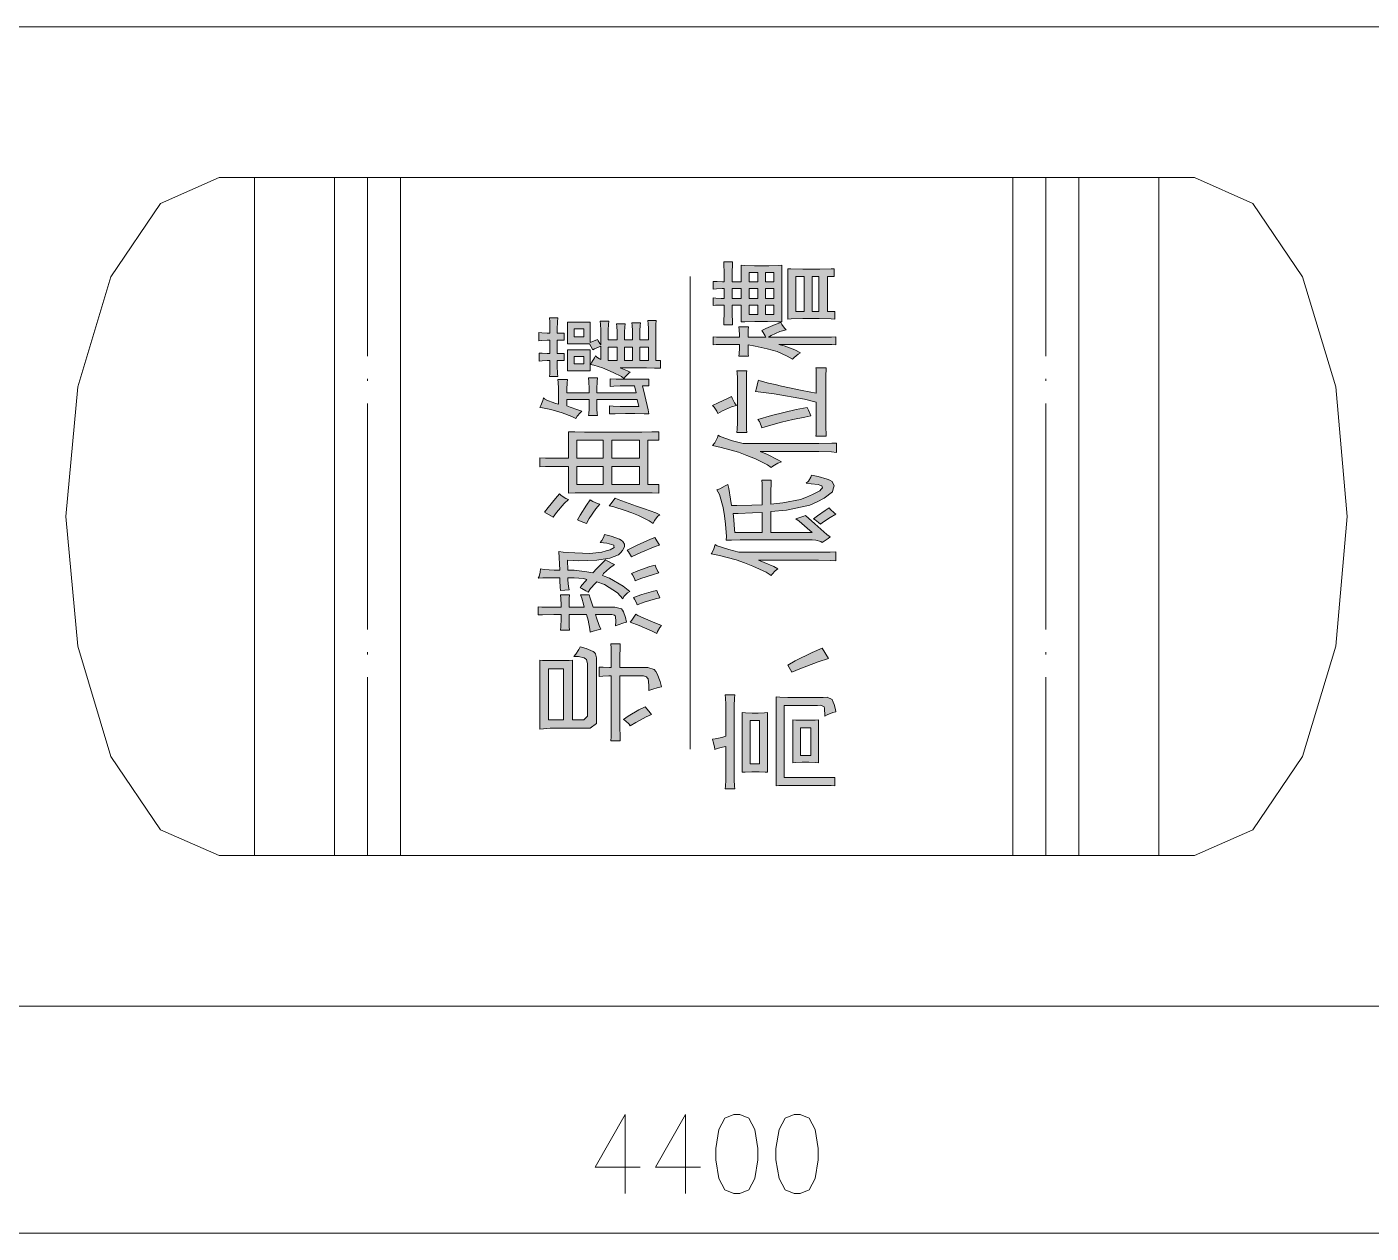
# Model space of a CAD drawing. Header units: millimetres. Extents: x 388 to 64525, y 87 to 607.
# Drawn here: x 64227.34 to 64263.02, y 547.19 to 579.22 of the extents above; entities that cross this region are included whole.
import ezdxf

# ---------------------------------------------------------------- set-up
doc = ezdxf.new("R2010")
doc.units = ezdxf.units.MM

msp = doc.modelspace()

# ---------------------------------------------------------------- hatches: boundary and pattern name
h = msp.add_hatch(color=0)
h.paths.add_polyline_path([(64245.851, 571.835), (64245.765, 571.835), (64245.618, 571.831), (64245.553, 571.824), (64245.553, 572.025), (64245.625, 572.021), (64245.772, 572.014), (64245.851, 572.014), (64245.851, 572.272), (64245.793, 572.272), (64245.646, 572.268), (64245.553, 572.261), (64245.553, 572.465), (64245.661, 572.458), (64245.808, 572.455), (64245.851, 572.455), (64245.851, 572.634), (64245.851, 572.723), (64245.843, 572.895), (64245.836, 572.981), (64246.073, 572.981), (64246.066, 572.895), (64246.058, 572.727), (64246.058, 572.644), (64246.058, 572.455), (64246.299, 572.455), (64246.299, 572.892), (64246.385, 572.884), (64246.657, 572.881), (64246.847, 572.881), (64247.037, 572.881), (64247.302, 572.884), (64247.381, 572.892), (64247.381, 571.387), (64247.273, 571.39), (64247.001, 571.398), (64246.832, 571.398), (64246.664, 571.398), (64246.395, 571.39), (64246.299, 571.387), (64246.299, 571.835), (64246.058, 571.835), (64246.058, 571.713), (64246.058, 571.595), (64246.066, 571.39), (64246.073, 571.308), (64245.836, 571.308), (64245.843, 571.408), (64245.851, 571.609), (64245.851, 571.713)])
h.paths.add_polyline_path([(64246.299, 572.272), (64246.058, 572.272), (64246.058, 572.014), (64246.299, 572.014)])
h.paths.add_polyline_path([(64246.746, 572.272), (64246.51, 572.272), (64246.51, 572.014), (64246.746, 572.014)])
h.paths.add_polyline_path([(64246.746, 571.835), (64246.51, 571.835), (64246.51, 571.587), (64246.746, 571.587)])
h.paths.add_polyline_path([(64246.746, 572.702), (64246.51, 572.702), (64246.51, 572.455), (64246.746, 572.455)])
h.paths.add_polyline_path([(64247.169, 572.272), (64246.943, 572.272), (64246.943, 572.014), (64247.169, 572.014)])
h.paths.add_polyline_path([(64247.169, 572.702), (64246.943, 572.702), (64246.943, 572.455), (64247.169, 572.455)])
h.paths.add_polyline_path([(64247.169, 571.835), (64246.943, 571.835), (64246.943, 571.587), (64247.169, 571.587)])
h = msp.add_hatch(color=0)
h.paths.add_polyline_path([(64247.535, 572.802), (64247.621, 572.795), (64247.936, 572.791), (64248.165, 572.791), (64248.391, 572.791), (64248.692, 572.795), (64248.771, 572.802), (64248.771, 572.598), (64248.588, 572.598), (64248.588, 571.666), (64248.785, 571.666), (64248.785, 571.466), (64248.685, 571.469), (64248.369, 571.476), (64248.151, 571.476), (64247.936, 571.476), (64247.624, 571.469), (64247.535, 571.466)])
h.paths.add_polyline_path([(64247.972, 572.598), (64247.746, 572.598), (64247.746, 571.666), (64247.972, 571.666)])
h.paths.add_polyline_path([(64248.362, 572.598), (64248.18, 572.598), (64248.18, 571.666), (64248.362, 571.666)])
h = msp.add_hatch(color=0)
h.dxf.hatch_style = 2
h.paths.add_polyline_path([(64240.928, 571.104), (64241.007, 571.097), (64241.153, 571.093), (64241.225, 571.093), (64241.225, 571.193), (64241.218, 571.394), (64241.211, 571.498), (64241.433, 571.498), (64241.426, 571.394), (64241.419, 571.193), (64241.419, 571.093), (64241.601, 571.093), (64241.601, 570.9), (64241.419, 570.9), (64241.419, 570.552), (64241.601, 570.552), (64241.601, 570.362), (64241.419, 570.362), (64241.419, 570.222), (64241.426, 570.007), (64241.433, 569.936), (64241.211, 569.936), (64241.218, 570.007), (64241.225, 570.222), (64241.225, 570.362), (64241.153, 570.362), (64241.014, 570.355), (64240.942, 570.351), (64240.942, 570.563), (64241.014, 570.559), (64241.153, 570.552), (64241.225, 570.552), (64241.225, 570.9), (64241.153, 570.9), (64241.007, 570.896), (64240.928, 570.889)])
h = msp.add_hatch(color=0)
h.paths.add_polyline_path([(64243.189, 569.889), (64243.12, 569.939), (64242.905, 570.05), (64242.762, 570.108), (64242.619, 570.169), (64242.39, 570.244), (64242.304, 570.262), (64242.339, 570.323), (64242.404, 570.434), (64242.433, 570.484), (64242.465, 570.452), (64242.536, 570.405), (64242.572, 570.394), (64242.572, 570.745), (64242.515, 570.72), (64242.411, 570.677), (64242.361, 570.652), (64242.278, 570.81), (64241.687, 570.81), (64241.687, 571.383), (64242.289, 571.383), (64242.289, 570.846), (64242.486, 570.925), (64242.501, 570.889), (64242.544, 570.817), (64242.572, 570.778), (64242.572, 571.125), (64242.572, 571.183), (64242.565, 571.322), (64242.558, 571.408), (64242.784, 571.408), (64242.776, 571.322), (64242.769, 571.183), (64242.769, 571.125), (64242.769, 570.914), (64243.006, 570.914), (64243.006, 571.082), (64243.006, 571.136), (64242.999, 571.265), (64242.991, 571.34), (64243.217, 571.34), (64243.21, 571.251), (64243.203, 571.122), (64243.203, 571.082), (64243.203, 570.914), (64243.414, 570.914), (64243.414, 571.104), (64243.414, 571.161), (64243.407, 571.29), (64243.4, 571.362), (64243.626, 571.362), (64243.618, 571.29), (64243.611, 571.161), (64243.611, 571.104), (64243.611, 570.914), (64243.837, 570.914), (64243.837, 571.193), (64243.837, 571.222), (64243.83, 571.34), (64243.823, 571.43), (64244.045, 571.43), (64244.038, 571.322), (64244.034, 571.204), (64244.034, 571.193), (64244.034, 570.362), (64244.16, 570.362), (64244.16, 570.158), (64243.998, 570.165), (64243.787, 570.172), (64243.737, 570.172), (64243.092, 570.172), (64243.149, 570.147), (64243.282, 570.093), (64243.357, 570.058), (64243.318, 570.025), (64243.232, 569.939)])
h.paths.add_polyline_path([(64243.006, 570.72), (64242.769, 570.72), (64242.769, 570.362), (64243.006, 570.362)])
h.paths.add_polyline_path([(64243.837, 570.72), (64243.611, 570.72), (64243.611, 570.362), (64243.837, 570.362)])
h.paths.add_polyline_path([(64243.414, 570.72), (64243.203, 570.72), (64243.203, 570.362), (64243.414, 570.362)])
h.paths.add_polyline_path([(64242.121, 571.204), (64241.87, 571.204), (64241.87, 570.993), (64242.121, 570.993)])
h = msp.add_hatch(color=0)
h.dxf.hatch_style = 2
h.paths.add_polyline_path([(64246.847, 571.161), (64246.951, 571.218), (64247.205, 571.322), (64247.352, 571.376), (64247.381, 571.319), (64247.449, 571.222), (64247.492, 571.183), (64247.323, 571.132), (64247.094, 571.032), (64247.029, 570.982), (64248.237, 570.982), (64248.412, 570.982), (64248.699, 570.986), (64248.814, 570.993), (64248.814, 570.778), (64248.706, 570.785), (64248.42, 570.788), (64248.237, 570.788), (64247.295, 570.788), (64247.438, 570.756), (64247.725, 570.645), (64247.871, 570.566), (64247.814, 570.53), (64247.71, 570.448), (64247.66, 570.398), (64247.52, 570.48), (64247.252, 570.602), (64247.119, 570.638), (64246.99, 570.674), (64246.671, 570.745), (64246.481, 570.778), (64246.481, 570.685), (64246.488, 570.53), (64246.496, 570.477), (64246.241, 570.477), (64246.248, 570.538), (64246.256, 570.695), (64246.256, 570.788), (64245.904, 570.788), (64245.815, 570.788), (64245.639, 570.785), (64245.553, 570.778), (64245.553, 570.993), (64245.646, 570.986), (64245.865, 570.982), (64245.99, 570.982), (64246.256, 570.982), (64246.256, 571.043), (64246.248, 571.183), (64246.241, 571.261), (64246.496, 571.261), (64246.488, 571.183), (64246.481, 571.043), (64246.481, 570.982), (64246.958, 570.982), (64246.936, 571.021), (64246.883, 571.111)])
h = msp.add_hatch(color=0)
h.paths.add_polyline_path([(64242.289, 570.652), (64242.289, 570.093), (64241.687, 570.093), (64241.687, 570.652)])
h.paths.add_polyline_path([(64242.121, 570.473), (64241.87, 570.473), (64241.87, 570.273), (64242.121, 570.273)])
h = msp.add_hatch(color=0)
h.dxf.hatch_style = 2
h.paths.add_polyline_path([(64246.761, 569.846), (64246.804, 569.825), (64247.022, 569.764), (64247.198, 569.724), (64247.373, 569.685), (64247.922, 569.57), (64248.294, 569.499), (64248.294, 569.878), (64248.294, 569.986), (64248.287, 570.133), (64248.28, 570.172), (64248.559, 570.172), (64248.552, 570.122), (64248.545, 569.975), (64248.545, 569.878), (64248.545, 568.735), (64248.545, 568.592), (64248.552, 568.402), (64248.559, 568.352), (64248.28, 568.352), (64248.287, 568.402), (64248.294, 568.581), (64248.294, 568.71), (64248.294, 569.262), (64247.983, 569.334), (64247.176, 569.477), (64246.678, 569.542), (64246.707, 569.631), (64246.746, 569.785)])
h = msp.add_hatch(color=0)
h.dxf.hatch_style = 2
h.paths.add_polyline_path([(64243.851, 569.868), (64243.851, 569.688), (64243.683, 569.688), (64243.744, 569.431), (64243.83, 569.058), (64243.851, 568.947), (64243.722, 568.95), (64243.479, 568.958), (64243.357, 568.958), (64243.232, 568.958), (64242.959, 568.95), (64242.809, 568.947), (64242.809, 569.158), (64242.902, 569.155), (64243.092, 569.147), (64243.189, 569.147), (64243.583, 569.147), (64243.54, 569.327), (64242.472, 569.327), (64242.472, 569.115), (64242.472, 569.069), (64242.479, 568.961), (64242.486, 568.9), (64242.25, 568.9), (64242.257, 568.961), (64242.264, 569.069), (64242.264, 569.115), (64242.264, 569.327), (64241.673, 569.327), (64241.673, 569.158), (64241.763, 569.126), (64241.96, 569.054), (64242.067, 569.015), (64242.024, 568.979), (64241.945, 568.886), (64241.913, 568.821), (64241.806, 568.879), (64241.551, 568.975), (64241.401, 569.018), (64241.247, 569.061), (64241.028, 569.108), (64240.956, 569.115), (64240.985, 569.169), (64241.035, 569.302), (64241.053, 569.373), (64241.082, 569.345), (64241.161, 569.302), (64241.211, 569.284), (64241.257, 569.266), (64241.379, 569.226), (64241.447, 569.205), (64241.447, 569.563), (64241.447, 569.631), (64241.44, 569.778), (64241.433, 569.857), (64241.687, 569.857), (64241.68, 569.771), (64241.673, 569.599), (64241.673, 569.509), (64242.264, 569.509), (64242.264, 569.61), (64242.257, 569.807), (64242.25, 569.9), (64242.486, 569.9), (64242.479, 569.807), (64242.472, 569.61), (64242.472, 569.509), (64243.511, 569.509), (64243.472, 569.688), (64243.174, 569.688), (64243.092, 569.688), (64242.916, 569.681), (64242.823, 569.678), (64242.823, 569.878), (64242.981, 569.868)])
h = msp.add_hatch(color=0)
h.dxf.hatch_style = 2
h.paths.add_polyline_path([(64246.202, 569.789), (64246.202, 569.893), (64246.195, 570.043), (64246.187, 570.093), (64246.453, 570.093), (64246.445, 570.043), (64246.438, 569.886), (64246.438, 569.778), (64246.438, 568.778), (64246.438, 568.7), (64246.445, 568.538), (64246.453, 568.452), (64246.187, 568.452), (64246.195, 568.542), (64246.202, 568.707), (64246.202, 568.778)])
h = msp.add_hatch(color=0)
h.dxf.hatch_style = 2
h.paths.add_polyline_path([(64245.539, 569.173), (64245.689, 569.241), (64245.94, 569.359), (64246.044, 569.409), (64246.058, 569.362), (64246.123, 569.244), (64246.173, 569.173), (64246.044, 569.133), (64245.8, 569.026), (64245.682, 568.958), (64245.654, 569.015), (64245.582, 569.122)])
h = msp.add_hatch(color=0)
h.dxf.hatch_style = 2
h.paths.add_polyline_path([(64246.746, 568.8), (64247.105, 568.904), (64247.76, 569.061), (64248.054, 569.115), (64248.083, 569.047), (64248.133, 568.936), (64248.151, 568.893), (64247.99, 568.864), (64247.674, 568.8), (64247.52, 568.761), (64247.366, 568.725), (64247.029, 568.632), (64246.847, 568.578), (64246.832, 568.632), (64246.782, 568.746)])
h = msp.add_hatch(color=0)
h.paths.add_polyline_path([(64241.433, 567.553), (64241.343, 567.553), (64241.103, 567.546), (64240.956, 567.542), (64240.956, 567.779), (64241.103, 567.772), (64241.343, 567.768), (64241.433, 567.768), (64241.716, 567.768), (64241.716, 568.474), (64241.884, 568.47), (64242.142, 568.463), (64242.235, 568.463), (64243.583, 568.463), (64243.661, 568.463), (64243.927, 568.47), (64244.117, 568.474), (64244.117, 568.248), (64243.823, 568.248), (64243.823, 567.069), (64244.117, 567.069), (64244.117, 566.844), (64243.934, 566.851), (64243.661, 566.854), (64243.568, 566.854), (64242.25, 566.854), (64242.157, 566.854), (64241.891, 566.851), (64241.716, 566.844), (64241.716, 567.553)])
h.paths.add_polyline_path([(64243.597, 567.553), (64242.866, 567.553), (64242.866, 567.069), (64243.597, 567.069)])
h.paths.add_polyline_path([(64243.597, 568.248), (64242.866, 568.248), (64242.866, 567.768), (64243.597, 567.768)])
h.paths.add_polyline_path([(64242.64, 568.248), (64241.938, 568.248), (64241.938, 567.768), (64242.64, 567.768)])
h.paths.add_polyline_path([(64242.64, 567.553), (64241.938, 567.553), (64241.938, 567.069), (64242.64, 567.069)])
h = msp.add_hatch(color=0)
h.dxf.hatch_style = 2
h.paths.add_polyline_path([(64245.693, 568.384), (64245.743, 568.345), (64246.073, 568.234), (64246.356, 568.162), (64248.14, 568.162), (64248.362, 568.162), (64248.706, 568.166), (64248.828, 568.173), (64248.828, 567.926), (64248.699, 567.936), (64248.362, 567.947), (64248.151, 567.947), (64246.804, 567.947), (64246.994, 567.865), (64247.273, 567.729), (64247.366, 567.678), (64247.273, 567.639), (64247.141, 567.56), (64247.098, 567.521), (64247.001, 567.592), (64246.678, 567.754), (64246.453, 567.84), (64246.227, 567.929), (64245.772, 568.058), (64245.539, 568.105), (64245.596, 568.176), (64245.675, 568.32)])
h = msp.add_hatch(color=0)
h.paths.add_polyline_path([(64245.904, 565.59), (64245.912, 565.69), (64245.886, 566.016), (64245.858, 566.238), (64245.826, 566.464), (64245.722, 566.808), (64245.654, 566.926), (64245.729, 566.958), (64245.876, 567.034), (64245.947, 567.069), (64245.969, 566.965), (64246.019, 566.682), (64246.044, 566.51), (64246.18, 566.51), (64246.585, 566.521), (64246.861, 566.532), (64246.861, 566.801), (64246.861, 566.897), (64246.854, 567.087), (64246.847, 567.184), (64247.098, 567.184), (64247.094, 567.087), (64247.087, 566.901), (64247.087, 566.811), (64247.087, 566.553), (64247.402, 566.582), (64247.875, 566.675), (64248.033, 566.74), (64248.19, 566.804), (64248.384, 566.908), (64248.42, 566.948), (64248.455, 566.987), (64248.441, 567.041), (64248.391, 567.055), (64248.341, 567.069), (64248.158, 567.094), (64248.026, 567.105), (64248.083, 567.163), (64248.151, 567.266), (64248.165, 567.317), (64248.341, 567.284), (64248.584, 567.216), (64248.653, 567.184), (64248.717, 567.148), (64248.764, 567.037), (64248.742, 566.958), (64248.721, 566.879), (64248.506, 566.707), (64248.316, 566.614), (64248.122, 566.525), (64247.506, 566.392), (64247.087, 566.353), (64247.087, 565.801), (64248.18, 565.801), (64248.054, 565.912), (64247.836, 566.095), (64247.746, 566.159), (64247.828, 566.184), (64247.965, 566.227), (64248.011, 566.252), (64248.251, 566.027), (64248.574, 565.74), (64248.66, 565.679), (64248.61, 565.64), (64248.502, 565.565), (64248.448, 565.532), (64248.412, 565.561), (64248.28, 565.593), (64248.18, 565.6), (64246.37, 565.6), (64246.27, 565.6), (64246.041, 565.593)])
h.paths.add_polyline_path([(64246.861, 566.331), (64246.599, 566.317), (64246.216, 566.306), (64246.087, 566.306), (64246.101, 566.134), (64246.123, 565.88), (64246.13, 565.801), (64246.861, 565.801)])
h = msp.add_hatch(color=0)
h.dxf.hatch_style = 2
h.paths.add_polyline_path([(64241.082, 566.338), (64241.175, 566.457), (64241.372, 566.7), (64241.476, 566.822), (64241.526, 566.779), (64241.644, 566.704), (64241.716, 566.675), (64241.601, 566.564), (64241.401, 566.328), (64241.307, 566.206)])
h = msp.add_hatch(color=0)
h.dxf.hatch_style = 2
h.paths.add_polyline_path([(64241.952, 566.138), (64242.024, 566.26), (64242.192, 566.525), (64242.289, 566.664), (64242.361, 566.621), (64242.486, 566.564), (64242.544, 566.553), (64242.44, 566.424), (64242.264, 566.166), (64242.192, 566.037), (64242.128, 566.059), (64242.01, 566.109)])
h = msp.add_hatch(color=0)
h.dxf.hatch_style = 2
h.paths.add_polyline_path([(64242.952, 566.711), (64243.034, 566.672), (64243.325, 566.564), (64243.525, 566.496), (64243.73, 566.428), (64244.038, 566.317), (64244.145, 566.27), (64244.088, 566.231), (64243.998, 566.116), (64243.962, 566.037), (64243.859, 566.109), (64243.575, 566.249), (64243.4, 566.317), (64243.224, 566.385), (64242.923, 566.478), (64242.798, 566.507), (64242.845, 566.564), (64242.923, 566.664)])
h = msp.add_hatch(color=0)
h.dxf.hatch_style = 2
h.paths.add_polyline_path([(64248.814, 566.285), (64248.66, 566.195), (64248.455, 566.059), (64248.405, 566.016), (64248.355, 566.059), (64248.266, 566.134), (64248.223, 566.159), (64248.326, 566.238), (64248.531, 566.385), (64248.631, 566.453), (64248.674, 566.407), (64248.764, 566.324)])
h = msp.add_hatch(color=0)
h.dxf.hatch_style = 2
h.paths.add_polyline_path([(64243.16, 564.035), (64243.013, 564.192), (64242.669, 564.418), (64242.472, 564.486), (64242.425, 564.447), (64242.304, 564.31), (64242.235, 564.217), (64242.178, 564.25), (64242.074, 564.307), (64242.024, 564.328), (64242.074, 564.396), (64242.164, 564.508), (64242.207, 564.554), (64242.114, 564.576), (64241.863, 564.597), (64241.702, 564.597), (64241.702, 564.529), (64241.716, 564.368), (64241.73, 564.271), (64241.505, 564.26), (64241.497, 564.35), (64241.49, 564.518), (64241.49, 564.597), (64241.322, 564.597), (64241.035, 564.594), (64240.913, 564.586), (64240.935, 564.626), (64240.964, 564.748), (64240.971, 564.834), (64241.075, 564.816), (64241.336, 564.801), (64241.49, 564.801), (64241.462, 565.296), (64241.576, 565.278), (64241.888, 565.256), (64242.089, 565.249), (64242.286, 565.242), (64242.601, 565.271), (64242.712, 565.307), (64242.823, 565.339), (64242.931, 565.403), (64242.923, 565.436), (64242.916, 565.464), (64242.733, 565.514), (64242.558, 565.529), (64242.601, 565.582), (64242.655, 565.686), (64242.669, 565.744), (64242.845, 565.697), (64243.067, 565.622), (64243.113, 565.593), (64243.16, 565.561), (64243.203, 565.489), (64243.203, 565.45), (64243.203, 565.414), (64243.153, 565.317), (64243.099, 565.26), (64243.045, 565.206), (64242.816, 565.12), (64242.64, 565.092), (64242.465, 565.063), (64241.988, 565.049), (64241.687, 565.059), (64241.702, 564.801), (64241.87, 564.794), (64242.2, 564.755), (64242.361, 564.723), (64242.472, 564.841), (64242.64, 565.013), (64242.698, 565.07), (64242.762, 565.034), (64242.88, 564.973), (64242.938, 564.945), (64242.809, 564.852), (64242.647, 564.705), (64242.615, 564.654), (64242.805, 564.586), (64243.167, 564.371), (64243.343, 564.228), (64243.282, 564.192), (64243.189, 564.099)])
h = msp.add_hatch(color=0)
h.dxf.hatch_style = 2
h.paths.add_polyline_path([(64244.131, 565.464), (64244.013, 565.425), (64243.64, 565.267), (64243.386, 565.149), (64243.364, 565.192), (64243.31, 565.281), (64243.275, 565.328), (64243.525, 565.45), (64243.891, 565.622), (64244.005, 565.665)])
h = msp.add_hatch(color=0)
h.dxf.hatch_style = 2
h.paths.add_polyline_path([(64245.611, 565.475), (64245.661, 565.443), (64245.976, 565.342), (64246.241, 565.274), (64248.223, 565.274), (64248.362, 565.274), (64248.66, 565.278), (64248.814, 565.285), (64248.814, 565.049), (64248.66, 565.056), (64248.355, 565.059), (64248.208, 565.059), (64246.761, 565.059), (64246.911, 565.002), (64247.162, 564.891), (64247.27, 564.834), (64247.205, 564.783), (64247.119, 564.694), (64247.098, 564.654), (64246.965, 564.74), (64246.61, 564.905), (64246.392, 564.988), (64246.17, 565.07), (64245.722, 565.188), (64245.5, 565.228), (64245.517, 565.246), (64245.575, 565.367)])
h = msp.add_hatch(color=0)
h.dxf.hatch_style = 2
h.paths.add_polyline_path([(64244.117, 564.723), (64243.948, 564.676), (64243.633, 564.576), (64243.486, 564.518), (64243.464, 564.576), (64243.414, 564.672), (64243.386, 564.712), (64243.561, 564.776), (64243.876, 564.891), (64244.02, 564.934), (64244.038, 564.873), (64244.088, 564.766)])
h = msp.add_hatch(color=0)
h.dxf.hatch_style = 2
h.paths.add_polyline_path([(64242.966, 563.318), (64242.974, 563.436), (64242.966, 563.569), (64242.952, 563.587), (64242.938, 563.605), (64242.866, 563.619), (64242.809, 563.619), (64242.433, 563.619), (64242.458, 563.529), (64242.529, 563.332), (64242.572, 563.228), (64242.508, 563.214), (64242.368, 563.175), (64242.289, 563.15), (64242.282, 563.232), (64242.235, 563.468), (64242.192, 563.619), (64241.73, 563.619), (64241.73, 563.508), (64241.737, 563.3), (64241.745, 563.203), (64241.505, 563.203), (64241.512, 563.293), (64241.519, 563.501), (64241.519, 563.619), (64241.329, 563.619), (64241.028, 563.615), (64240.913, 563.608), (64240.913, 563.823), (64241.007, 563.816), (64241.307, 563.812), (64241.519, 563.812), (64241.519, 563.877), (64241.512, 564.042), (64241.505, 564.139), (64241.745, 564.139), (64241.737, 564.042), (64241.73, 563.877), (64241.73, 563.812), (64242.135, 563.812), (64242.114, 563.891), (64242.067, 564.053), (64242.038, 564.139), (64242.264, 564.139), (64242.289, 564.053), (64242.347, 563.891), (64242.375, 563.812), (64242.798, 563.812), (64242.945, 563.812), (64243.12, 563.773), (64243.149, 563.734), (64243.174, 563.694), (64243.232, 563.537), (64243.26, 563.418), (64243.181, 563.4), (64243.034, 563.35)])
h = msp.add_hatch(color=0)
h.dxf.hatch_style = 2
h.paths.add_polyline_path([(64244.145, 564.06), (64244.027, 564.035), (64243.722, 563.945), (64243.54, 563.877), (64243.518, 563.931), (64243.472, 564.024), (64243.443, 564.07), (64243.661, 564.149), (64243.97, 564.242), (64244.059, 564.26), (64244.081, 564.203), (64244.124, 564.103)])
h = msp.add_hatch(color=0)
h.dxf.hatch_style = 2
h.paths.add_polyline_path([(64243.5, 563.63), (64243.561, 563.59), (64243.905, 563.44), (64244.188, 563.329), (64244.145, 563.279), (64244.081, 563.171), (64244.059, 563.114), (64243.941, 563.182), (64243.59, 563.332), (64243.357, 563.418), (64243.4, 563.468), (64243.472, 563.576)])
h = msp.add_hatch(color=0)
h.paths.add_polyline_path([(64240.956, 562.408), (64241.028, 562.401), (64241.236, 562.397), (64241.379, 562.397), (64241.512, 562.397), (64241.737, 562.401), (64241.827, 562.408), (64241.827, 560.821), (64242.024, 560.821), (64242.121, 560.821), (64242.221, 560.925), (64242.221, 561.025), (64242.221, 562.225), (64242.221, 562.311), (64242.192, 562.422), (64242.164, 562.447), (64242.135, 562.472), (64241.981, 562.501), (64241.856, 562.508), (64241.913, 562.566), (64241.995, 562.695), (64242.024, 562.766), (64242.185, 562.716), (64242.375, 562.637), (64242.404, 562.609), (64242.433, 562.58), (64242.458, 562.469), (64242.458, 562.383), (64242.458, 560.857), (64242.458, 560.728), (64242.289, 560.599), (64242.121, 560.599), (64241.322, 560.599), (64241.229, 560.599), (64241.049, 560.588), (64240.956, 560.573)])
h.paths.add_polyline_path([(64241.587, 562.182), (64241.182, 562.182), (64241.182, 560.821), (64241.587, 560.821)])
h = msp.add_hatch(color=0)
h.dxf.hatch_style = 2
h.paths.add_polyline_path([(64242.852, 561.992), (64242.791, 561.992), (64242.63, 561.985), (64242.529, 561.978), (64242.529, 562.225), (64242.64, 562.222), (64242.805, 562.214), (64242.852, 562.214), (64242.852, 562.44), (64242.852, 562.526), (64242.845, 562.727), (64242.837, 562.845), (64243.092, 562.845), (64243.085, 562.727), (64243.077, 562.526), (64243.077, 562.44), (64243.077, 562.214), (64243.694, 562.214), (64243.823, 562.214), (64243.991, 562.161), (64244.034, 562.103), (64244.074, 562.046), (64244.152, 561.845), (64244.188, 561.699), (64244.095, 561.681), (64243.927, 561.63), (64243.851, 561.598), (64243.851, 561.745), (64243.83, 561.913), (64243.808, 561.942), (64243.787, 561.967), (64243.708, 561.992), (64243.654, 561.992), (64243.077, 561.992), (64243.077, 560.745), (64243.077, 560.627), (64243.085, 560.384), (64243.092, 560.262), (64242.837, 560.262), (64242.845, 560.373), (64242.852, 560.609), (64242.852, 560.731)])
h = msp.add_hatch(color=0)
h.dxf.hatch_style = 2
h.paths.add_polyline_path([(64248.617, 562.455), (64248.341, 562.365), (64247.857, 562.182), (64247.646, 562.093), (64247.535, 562.272), (64247.732, 562.386), (64248.187, 562.612), (64248.448, 562.723)])
h = msp.add_hatch(color=0)
h.dxf.hatch_style = 2
h.paths.add_polyline_path([(64245.876, 558.993), (64245.883, 559.065), (64245.89, 559.223), (64245.89, 559.309), (64245.89, 560.115), (64245.808, 560.101), (64245.661, 560.061), (64245.596, 560.036), (64245.589, 560.104), (64245.56, 560.24), (64245.539, 560.308), (64245.611, 560.319), (64245.786, 560.358), (64245.89, 560.387), (64245.89, 561.161), (64245.89, 561.24), (64245.883, 561.401), (64245.876, 561.487), (64246.13, 561.487), (64246.123, 561.401), (64246.116, 561.193), (64246.116, 561.071), (64246.116, 559.319), (64246.116, 559.23), (64246.123, 559.065), (64246.13, 558.993)])
h = msp.add_hatch(color=0)
h.dxf.hatch_style = 2
h.paths.add_polyline_path([(64248.477, 561.419), (64248.581, 561.426), (64248.713, 561.362), (64248.742, 561.297), (64248.771, 561.229), (64248.807, 561.1), (64248.814, 561.036), (64248.728, 561.014), (64248.581, 560.96), (64248.516, 560.925), (64248.516, 560.982), (64248.513, 561.082), (64248.509, 561.129), (64248.506, 561.172), (64248.412, 561.211), (64248.323, 561.208), (64247.438, 561.208), (64247.438, 559.294), (64248.785, 559.294), (64248.785, 559.072), (64248.685, 559.076), (64248.287, 559.083), (64247.983, 559.083), (64247.674, 559.083), (64247.295, 559.076), (64247.227, 559.072), (64247.227, 561.43), (64247.323, 561.426), (64247.542, 561.419), (64247.66, 561.419)])
h = msp.add_hatch(color=0)
h.dxf.hatch_style = 2
h.paths.add_polyline_path([(64243.174, 560.835), (64243.296, 560.917), (64243.583, 561.086), (64243.751, 561.172), (64243.801, 561.107), (64243.884, 561.007), (64243.919, 560.968), (64243.78, 560.907), (64243.5, 560.756), (64243.357, 560.667), (64243.325, 560.71), (64243.232, 560.796)])
h = msp.add_hatch(color=0)
h.paths.add_polyline_path([(64246.327, 561.014), (64246.417, 561.011), (64246.592, 561.003), (64246.678, 561.003), (64246.754, 561.003), (64246.918, 561.011), (64247.001, 561.014), (64247.001, 559.43), (64246.936, 559.438), (64246.775, 559.441), (64246.678, 559.441), (64246.578, 559.441), (64246.402, 559.438), (64246.327, 559.43)])
h.paths.add_polyline_path([(64246.789, 560.803), (64246.539, 560.803), (64246.539, 559.656), (64246.789, 559.656)])
h = msp.add_hatch(color=0)
h.paths.add_polyline_path([(64247.674, 560.824), (64247.753, 560.817), (64247.922, 560.814), (64248.011, 560.814), (64248.097, 560.814), (64248.266, 560.817), (64248.348, 560.824), (64248.348, 559.678), (64248.266, 559.688), (64248.097, 559.699), (64248.011, 559.699), (64247.922, 559.699), (64247.753, 559.688), (64247.674, 559.678)])
h.paths.add_polyline_path([(64248.151, 560.609), (64247.871, 560.609), (64247.871, 559.878), (64248.151, 559.878)])

# ---------------------------------------------------------------- linework, layer by layer
at = {"color": 0, "lineweight": 0}
for points in [[(64267.388, 579.223), (64223.382, 579.223), (64223.382, 553.218), (64267.388, 553.218)], [(64245.851, 571.835), (64245.765, 571.835), (64245.618, 571.831), (64245.553, 571.824), (64245.553, 572.025), (64245.625, 572.021), (64245.772, 572.014), (64245.851, 572.014), (64245.851, 572.272), (64245.793, 572.272), (64245.646, 572.268), (64245.553, 572.261), (64245.553, 572.465), (64245.661, 572.458), (64245.808, 572.455), (64245.851, 572.455), (64245.851, 572.634), (64245.851, 572.723), (64245.843, 572.895), (64245.836, 572.981), (64246.073, 572.981), (64246.066, 572.895), (64246.058, 572.727), (64246.058, 572.644), (64246.058, 572.455), (64246.299, 572.455), (64246.299, 572.892), (64246.385, 572.884), (64246.657, 572.881), (64246.847, 572.881), (64247.037, 572.881), (64247.302, 572.884), (64247.381, 572.892), (64247.381, 571.387), (64247.273, 571.39), (64247.001, 571.398), (64246.832, 571.398), (64246.664, 571.398), (64246.395, 571.39), (64246.299, 571.387), (64246.299, 571.835), (64246.058, 571.835), (64246.058, 571.713), (64246.058, 571.595), (64246.066, 571.39), (64246.073, 571.308), (64245.836, 571.308), (64245.843, 571.408), (64245.851, 571.609), (64245.851, 571.713)], [(64246.746, 572.702), (64246.51, 572.702), (64246.51, 572.455), (64246.746, 572.455)], [(64247.169, 572.702), (64246.943, 572.702), (64246.943, 572.455), (64247.169, 572.455)], [(64247.535, 572.802), (64247.621, 572.795), (64247.936, 572.791), (64248.165, 572.791), (64248.391, 572.791), (64248.692, 572.795), (64248.771, 572.802), (64248.771, 572.598), (64248.588, 572.598), (64248.588, 571.666), (64248.785, 571.666), (64248.785, 571.466), (64248.685, 571.469), (64248.369, 571.476), (64248.151, 571.476), (64247.936, 571.476), (64247.624, 571.469), (64247.535, 571.466)], [(64246.299, 572.272), (64246.058, 572.272), (64246.058, 572.014), (64246.299, 572.014)], [(64246.746, 572.272), (64246.51, 572.272), (64246.51, 572.014), (64246.746, 572.014)], [(64247.169, 572.272), (64246.943, 572.272), (64246.943, 572.014), (64247.169, 572.014)], [(64247.972, 572.598), (64247.746, 572.598), (64247.746, 571.666), (64247.972, 571.666)], [(64248.362, 572.598), (64248.18, 572.598), (64248.18, 571.666), (64248.362, 571.666)], [(64246.746, 571.835), (64246.51, 571.835), (64246.51, 571.587), (64246.746, 571.587)], [(64247.169, 571.835), (64246.943, 571.835), (64246.943, 571.587), (64247.169, 571.587)], [(64240.928, 571.104), (64241.007, 571.097), (64241.153, 571.093), (64241.225, 571.093), (64241.225, 571.193), (64241.218, 571.394), (64241.211, 571.498), (64241.433, 571.498), (64241.426, 571.394), (64241.419, 571.193), (64241.419, 571.093), (64241.601, 571.093), (64241.601, 570.9), (64241.419, 570.9), (64241.419, 570.552), (64241.601, 570.552), (64241.601, 570.362), (64241.419, 570.362), (64241.419, 570.222), (64241.426, 570.007), (64241.433, 569.936), (64241.211, 569.936), (64241.218, 570.007), (64241.225, 570.222), (64241.225, 570.362), (64241.153, 570.362), (64241.014, 570.355), (64240.942, 570.351), (64240.942, 570.563), (64241.014, 570.559), (64241.153, 570.552), (64241.225, 570.552), (64241.225, 570.9), (64241.153, 570.9), (64241.007, 570.896), (64240.928, 570.889)], [(64243.189, 569.889), (64243.12, 569.939), (64242.905, 570.05), (64242.762, 570.108), (64242.619, 570.169), (64242.39, 570.244), (64242.304, 570.262), (64242.339, 570.323), (64242.404, 570.434), (64242.433, 570.484), (64242.465, 570.452), (64242.536, 570.405), (64242.572, 570.394), (64242.572, 570.745), (64242.515, 570.72), (64242.411, 570.677), (64242.361, 570.652), (64242.278, 570.81), (64241.687, 570.81), (64241.687, 571.383), (64242.289, 571.383), (64242.289, 570.846), (64242.486, 570.925), (64242.501, 570.889), (64242.544, 570.817), (64242.572, 570.778), (64242.572, 571.125), (64242.572, 571.183), (64242.565, 571.322), (64242.558, 571.408), (64242.784, 571.408), (64242.776, 571.322), (64242.769, 571.183), (64242.769, 571.125), (64242.769, 570.914), (64243.006, 570.914), (64243.006, 571.082), (64243.006, 571.136), (64242.999, 571.265), (64242.991, 571.34), (64243.217, 571.34), (64243.21, 571.251), (64243.203, 571.122), (64243.203, 571.082), (64243.203, 570.914), (64243.414, 570.914), (64243.414, 571.104), (64243.414, 571.161), (64243.407, 571.29), (64243.4, 571.362), (64243.626, 571.362), (64243.618, 571.29), (64243.611, 571.161), (64243.611, 571.104), (64243.611, 570.914), (64243.837, 570.914), (64243.837, 571.193), (64243.837, 571.222), (64243.83, 571.34), (64243.823, 571.43), (64244.045, 571.43), (64244.038, 571.322), (64244.034, 571.204), (64244.034, 571.193), (64244.034, 570.362), (64244.16, 570.362), (64244.16, 570.158), (64243.998, 570.165), (64243.787, 570.172), (64243.737, 570.172), (64243.092, 570.172), (64243.149, 570.147), (64243.282, 570.093), (64243.357, 570.058), (64243.318, 570.025), (64243.232, 569.939)], [(64242.121, 571.204), (64241.87, 571.204), (64241.87, 570.993), (64242.121, 570.993)], [(64246.847, 571.161), (64246.951, 571.218), (64247.205, 571.322), (64247.352, 571.376), (64247.381, 571.319), (64247.449, 571.222), (64247.492, 571.183), (64247.323, 571.132), (64247.094, 571.032), (64247.029, 570.982), (64248.237, 570.982), (64248.412, 570.982), (64248.699, 570.986), (64248.814, 570.993), (64248.814, 570.778), (64248.706, 570.785), (64248.42, 570.788), (64248.237, 570.788), (64247.295, 570.788), (64247.438, 570.756), (64247.725, 570.645), (64247.871, 570.566), (64247.814, 570.53), (64247.71, 570.448), (64247.66, 570.398), (64247.52, 570.48), (64247.252, 570.602), (64247.119, 570.638), (64246.99, 570.674), (64246.671, 570.745), (64246.481, 570.778), (64246.481, 570.685), (64246.488, 570.53), (64246.496, 570.477), (64246.241, 570.477), (64246.248, 570.538), (64246.256, 570.695), (64246.256, 570.788), (64245.904, 570.788), (64245.815, 570.788), (64245.639, 570.785), (64245.553, 570.778), (64245.553, 570.993), (64245.646, 570.986), (64245.865, 570.982), (64245.99, 570.982), (64246.256, 570.982), (64246.256, 571.043), (64246.248, 571.183), (64246.241, 571.261), (64246.496, 571.261), (64246.488, 571.183), (64246.481, 571.043), (64246.481, 570.982), (64246.958, 570.982), (64246.936, 571.021), (64246.883, 571.111)], [(64242.289, 570.652), (64242.289, 570.093), (64241.687, 570.093), (64241.687, 570.652)], [(64242.121, 570.473), (64241.87, 570.473), (64241.87, 570.273), (64242.121, 570.273)], [(64243.006, 570.72), (64242.769, 570.72), (64242.769, 570.362), (64243.006, 570.362)], [(64243.414, 570.72), (64243.203, 570.72), (64243.203, 570.362), (64243.414, 570.362)], [(64243.837, 570.72), (64243.611, 570.72), (64243.611, 570.362), (64243.837, 570.362)], [(64246.761, 569.846), (64246.804, 569.825), (64247.022, 569.764), (64247.198, 569.724), (64247.373, 569.685), (64247.922, 569.57), (64248.294, 569.499), (64248.294, 569.878), (64248.294, 569.986), (64248.287, 570.133), (64248.28, 570.172), (64248.559, 570.172), (64248.552, 570.122), (64248.545, 569.975), (64248.545, 569.878), (64248.545, 568.735), (64248.545, 568.592), (64248.552, 568.402), (64248.559, 568.352), (64248.28, 568.352), (64248.287, 568.402), (64248.294, 568.581), (64248.294, 568.71), (64248.294, 569.262), (64247.983, 569.334), (64247.176, 569.477), (64246.678, 569.542), (64246.707, 569.631), (64246.746, 569.785)], [(64243.851, 569.868), (64243.851, 569.688), (64243.683, 569.688), (64243.744, 569.431), (64243.83, 569.058), (64243.851, 568.947), (64243.722, 568.95), (64243.479, 568.958), (64243.357, 568.958), (64243.232, 568.958), (64242.959, 568.95), (64242.809, 568.947), (64242.809, 569.158), (64242.902, 569.155), (64243.092, 569.147), (64243.189, 569.147), (64243.583, 569.147), (64243.54, 569.327), (64242.472, 569.327), (64242.472, 569.115), (64242.472, 569.069), (64242.479, 568.961), (64242.486, 568.9), (64242.25, 568.9), (64242.257, 568.961), (64242.264, 569.069), (64242.264, 569.115), (64242.264, 569.327), (64241.673, 569.327), (64241.673, 569.158), (64241.763, 569.126), (64241.96, 569.054), (64242.067, 569.015), (64242.024, 568.979), (64241.945, 568.886), (64241.913, 568.821), (64241.806, 568.879), (64241.551, 568.975), (64241.401, 569.018), (64241.247, 569.061), (64241.028, 569.108), (64240.956, 569.115), (64240.985, 569.169), (64241.035, 569.302), (64241.053, 569.373), (64241.082, 569.345), (64241.161, 569.302), (64241.211, 569.284), (64241.257, 569.266), (64241.379, 569.226), (64241.447, 569.205), (64241.447, 569.563), (64241.447, 569.631), (64241.44, 569.778), (64241.433, 569.857), (64241.687, 569.857), (64241.68, 569.771), (64241.673, 569.599), (64241.673, 569.509), (64242.264, 569.509), (64242.264, 569.61), (64242.257, 569.807), (64242.25, 569.9), (64242.486, 569.9), (64242.479, 569.807), (64242.472, 569.61), (64242.472, 569.509), (64243.511, 569.509), (64243.472, 569.688), (64243.174, 569.688), (64243.092, 569.688), (64242.916, 569.681), (64242.823, 569.678), (64242.823, 569.878), (64242.981, 569.868)], [(64246.202, 569.789), (64246.202, 569.893), (64246.195, 570.043), (64246.187, 570.093), (64246.453, 570.093), (64246.445, 570.043), (64246.438, 569.886), (64246.438, 569.778), (64246.438, 568.778), (64246.438, 568.7), (64246.445, 568.538), (64246.453, 568.452), (64246.187, 568.452), (64246.195, 568.542), (64246.202, 568.707), (64246.202, 568.778)], [(64245.539, 569.173), (64245.689, 569.241), (64245.94, 569.359), (64246.044, 569.409), (64246.058, 569.362), (64246.123, 569.244), (64246.173, 569.173), (64246.044, 569.133), (64245.8, 569.026), (64245.682, 568.958), (64245.654, 569.015), (64245.582, 569.122)], [(64246.746, 568.8), (64247.105, 568.904), (64247.76, 569.061), (64248.054, 569.115), (64248.083, 569.047), (64248.133, 568.936), (64248.151, 568.893), (64247.99, 568.864), (64247.674, 568.8), (64247.52, 568.761), (64247.366, 568.725), (64247.029, 568.632), (64246.847, 568.578), (64246.832, 568.632), (64246.782, 568.746)], [(64241.433, 567.553), (64241.343, 567.553), (64241.103, 567.546), (64240.956, 567.542), (64240.956, 567.779), (64241.103, 567.772), (64241.343, 567.768), (64241.433, 567.768), (64241.716, 567.768), (64241.716, 568.474), (64241.884, 568.47), (64242.142, 568.463), (64242.235, 568.463), (64243.583, 568.463), (64243.661, 568.463), (64243.927, 568.47), (64244.117, 568.474), (64244.117, 568.248), (64243.823, 568.248), (64243.823, 567.069), (64244.117, 567.069), (64244.117, 566.844), (64243.934, 566.851), (64243.661, 566.854), (64243.568, 566.854), (64242.25, 566.854), (64242.157, 566.854), (64241.891, 566.851), (64241.716, 566.844), (64241.716, 567.553)], [(64245.693, 568.384), (64245.743, 568.345), (64246.073, 568.234), (64246.356, 568.162), (64248.14, 568.162), (64248.362, 568.162), (64248.706, 568.166), (64248.828, 568.173), (64248.828, 567.926), (64248.699, 567.936), (64248.362, 567.947), (64248.151, 567.947), (64246.804, 567.947), (64246.994, 567.865), (64247.273, 567.729), (64247.366, 567.678), (64247.273, 567.639), (64247.141, 567.56), (64247.098, 567.521), (64247.001, 567.592), (64246.678, 567.754), (64246.453, 567.84), (64246.227, 567.929), (64245.772, 568.058), (64245.539, 568.105), (64245.596, 568.176), (64245.675, 568.32)], [(64242.64, 568.248), (64241.938, 568.248), (64241.938, 567.768), (64242.64, 567.768)], [(64243.597, 568.248), (64242.866, 568.248), (64242.866, 567.768), (64243.597, 567.768)], [(64242.64, 567.553), (64241.938, 567.553), (64241.938, 567.069), (64242.64, 567.069)], [(64243.597, 567.553), (64242.866, 567.553), (64242.866, 567.069), (64243.597, 567.069)], [(64245.904, 565.59), (64245.912, 565.69), (64245.886, 566.016), (64245.858, 566.238), (64245.826, 566.464), (64245.722, 566.808), (64245.654, 566.926), (64245.729, 566.958), (64245.876, 567.034), (64245.947, 567.069), (64245.969, 566.965), (64246.019, 566.682), (64246.044, 566.51), (64246.18, 566.51), (64246.585, 566.521), (64246.861, 566.532), (64246.861, 566.801), (64246.861, 566.897), (64246.854, 567.087), (64246.847, 567.184), (64247.098, 567.184), (64247.094, 567.087), (64247.087, 566.901), (64247.087, 566.811), (64247.087, 566.553), (64247.402, 566.582), (64247.875, 566.675), (64248.033, 566.74), (64248.19, 566.804), (64248.384, 566.908), (64248.42, 566.948), (64248.455, 566.987), (64248.441, 567.041), (64248.391, 567.055), (64248.341, 567.069), (64248.158, 567.094), (64248.026, 567.105), (64248.083, 567.163), (64248.151, 567.266), (64248.165, 567.317), (64248.341, 567.284), (64248.584, 567.216), (64248.653, 567.184), (64248.717, 567.148), (64248.764, 567.037), (64248.742, 566.958), (64248.721, 566.879), (64248.506, 566.707), (64248.316, 566.614), (64248.122, 566.525), (64247.506, 566.392), (64247.087, 566.353), (64247.087, 565.801), (64248.18, 565.801), (64248.054, 565.912), (64247.836, 566.095), (64247.746, 566.159), (64247.828, 566.184), (64247.965, 566.227), (64248.011, 566.252), (64248.251, 566.027), (64248.574, 565.74), (64248.66, 565.679), (64248.61, 565.64), (64248.502, 565.565), (64248.448, 565.532), (64248.412, 565.561), (64248.28, 565.593), (64248.18, 565.6), (64246.37, 565.6), (64246.27, 565.6), (64246.041, 565.593)], [(64241.082, 566.338), (64241.175, 566.457), (64241.372, 566.7), (64241.476, 566.822), (64241.526, 566.779), (64241.644, 566.704), (64241.716, 566.675), (64241.601, 566.564), (64241.401, 566.328), (64241.307, 566.206)], [(64241.952, 566.138), (64242.024, 566.26), (64242.192, 566.525), (64242.289, 566.664), (64242.361, 566.621), (64242.486, 566.564), (64242.544, 566.553), (64242.44, 566.424), (64242.264, 566.166), (64242.192, 566.037), (64242.128, 566.059), (64242.01, 566.109)], [(64242.952, 566.711), (64243.034, 566.672), (64243.325, 566.564), (64243.525, 566.496), (64243.73, 566.428), (64244.038, 566.317), (64244.145, 566.27), (64244.088, 566.231), (64243.998, 566.116), (64243.962, 566.037), (64243.859, 566.109), (64243.575, 566.249), (64243.4, 566.317), (64243.224, 566.385), (64242.923, 566.478), (64242.798, 566.507), (64242.845, 566.564), (64242.923, 566.664)], [(64246.861, 566.331), (64246.599, 566.317), (64246.216, 566.306), (64246.087, 566.306), (64246.101, 566.134), (64246.123, 565.88), (64246.13, 565.801), (64246.861, 565.801)], [(64248.814, 566.285), (64248.66, 566.195), (64248.455, 566.059), (64248.405, 566.016), (64248.355, 566.059), (64248.266, 566.134), (64248.223, 566.159), (64248.326, 566.238), (64248.531, 566.385), (64248.631, 566.453), (64248.674, 566.407), (64248.764, 566.324)], [(64243.16, 564.035), (64243.013, 564.192), (64242.669, 564.418), (64242.472, 564.486), (64242.425, 564.447), (64242.304, 564.31), (64242.235, 564.217), (64242.178, 564.25), (64242.074, 564.307), (64242.024, 564.328), (64242.074, 564.396), (64242.164, 564.508), (64242.207, 564.554), (64242.114, 564.576), (64241.863, 564.597), (64241.702, 564.597), (64241.702, 564.529), (64241.716, 564.368), (64241.73, 564.271), (64241.505, 564.26), (64241.497, 564.35), (64241.49, 564.518), (64241.49, 564.597), (64241.322, 564.597), (64241.035, 564.594), (64240.913, 564.586), (64240.935, 564.626), (64240.964, 564.748), (64240.971, 564.834), (64241.075, 564.816), (64241.336, 564.801), (64241.49, 564.801), (64241.462, 565.296), (64241.576, 565.278), (64241.888, 565.256), (64242.089, 565.249), (64242.286, 565.242), (64242.601, 565.271), (64242.712, 565.307), (64242.823, 565.339), (64242.931, 565.403), (64242.923, 565.436), (64242.916, 565.464), (64242.733, 565.514), (64242.558, 565.529), (64242.601, 565.582), (64242.655, 565.686), (64242.669, 565.744), (64242.845, 565.697), (64243.067, 565.622), (64243.113, 565.593), (64243.16, 565.561), (64243.203, 565.489), (64243.203, 565.45), (64243.203, 565.414), (64243.153, 565.317), (64243.099, 565.26), (64243.045, 565.206), (64242.816, 565.12), (64242.64, 565.092), (64242.465, 565.063), (64241.988, 565.049), (64241.687, 565.059), (64241.702, 564.801), (64241.87, 564.794), (64242.2, 564.755), (64242.361, 564.723), (64242.472, 564.841), (64242.64, 565.013), (64242.698, 565.07), (64242.762, 565.034), (64242.88, 564.973), (64242.938, 564.945), (64242.809, 564.852), (64242.647, 564.705), (64242.615, 564.654), (64242.805, 564.586), (64243.167, 564.371), (64243.343, 564.228), (64243.282, 564.192), (64243.189, 564.099)], [(64244.131, 565.464), (64244.013, 565.425), (64243.64, 565.267), (64243.386, 565.149), (64243.364, 565.192), (64243.31, 565.281), (64243.275, 565.328), (64243.525, 565.45), (64243.891, 565.622), (64244.005, 565.665)], [(64245.611, 565.475), (64245.661, 565.443), (64245.976, 565.342), (64246.241, 565.274), (64248.223, 565.274), (64248.362, 565.274), (64248.66, 565.278), (64248.814, 565.285), (64248.814, 565.049), (64248.66, 565.056), (64248.355, 565.059), (64248.208, 565.059), (64246.761, 565.059), (64246.911, 565.002), (64247.162, 564.891), (64247.27, 564.834), (64247.205, 564.783), (64247.119, 564.694), (64247.098, 564.654), (64246.965, 564.74), (64246.61, 564.905), (64246.392, 564.988), (64246.17, 565.07), (64245.722, 565.188), (64245.5, 565.228), (64245.517, 565.246), (64245.575, 565.367)], [(64244.117, 564.723), (64243.948, 564.676), (64243.633, 564.576), (64243.486, 564.518), (64243.464, 564.576), (64243.414, 564.672), (64243.386, 564.712), (64243.561, 564.776), (64243.876, 564.891), (64244.02, 564.934), (64244.038, 564.873), (64244.088, 564.766)], [(64242.966, 563.318), (64242.974, 563.436), (64242.966, 563.569), (64242.952, 563.587), (64242.938, 563.605), (64242.866, 563.619), (64242.809, 563.619), (64242.433, 563.619), (64242.458, 563.529), (64242.529, 563.332), (64242.572, 563.228), (64242.508, 563.214), (64242.368, 563.175), (64242.289, 563.15), (64242.282, 563.232), (64242.235, 563.468), (64242.192, 563.619), (64241.73, 563.619), (64241.73, 563.508), (64241.737, 563.3), (64241.745, 563.203), (64241.505, 563.203), (64241.512, 563.293), (64241.519, 563.501), (64241.519, 563.619), (64241.329, 563.619), (64241.028, 563.615), (64240.913, 563.608), (64240.913, 563.823), (64241.007, 563.816), (64241.307, 563.812), (64241.519, 563.812), (64241.519, 563.877), (64241.512, 564.042), (64241.505, 564.139), (64241.745, 564.139), (64241.737, 564.042), (64241.73, 563.877), (64241.73, 563.812), (64242.135, 563.812), (64242.114, 563.891), (64242.067, 564.053), (64242.038, 564.139), (64242.264, 564.139), (64242.289, 564.053), (64242.347, 563.891), (64242.375, 563.812), (64242.798, 563.812), (64242.945, 563.812), (64243.12, 563.773), (64243.149, 563.734), (64243.174, 563.694), (64243.232, 563.537), (64243.26, 563.418), (64243.181, 563.4), (64243.034, 563.35)], [(64244.145, 564.06), (64244.027, 564.035), (64243.722, 563.945), (64243.54, 563.877), (64243.518, 563.931), (64243.472, 564.024), (64243.443, 564.07), (64243.661, 564.149), (64243.97, 564.242), (64244.059, 564.26), (64244.081, 564.203), (64244.124, 564.103)], [(64243.5, 563.63), (64243.561, 563.59), (64243.905, 563.44), (64244.188, 563.329), (64244.145, 563.279), (64244.081, 563.171), (64244.059, 563.114), (64243.941, 563.182), (64243.59, 563.332), (64243.357, 563.418), (64243.4, 563.468), (64243.472, 563.576)], [(64240.956, 562.408), (64241.028, 562.401), (64241.236, 562.397), (64241.379, 562.397), (64241.512, 562.397), (64241.737, 562.401), (64241.827, 562.408), (64241.827, 560.821), (64242.024, 560.821), (64242.121, 560.821), (64242.221, 560.925), (64242.221, 561.025), (64242.221, 562.225), (64242.221, 562.311), (64242.192, 562.422), (64242.164, 562.447), (64242.135, 562.472), (64241.981, 562.501), (64241.856, 562.508), (64241.913, 562.566), (64241.995, 562.695), (64242.024, 562.766), (64242.185, 562.716), (64242.375, 562.637), (64242.404, 562.609), (64242.433, 562.58), (64242.458, 562.469), (64242.458, 562.383), (64242.458, 560.857), (64242.458, 560.728), (64242.289, 560.599), (64242.121, 560.599), (64241.322, 560.599), (64241.229, 560.599), (64241.049, 560.588), (64240.956, 560.573)], [(64242.852, 561.992), (64242.791, 561.992), (64242.63, 561.985), (64242.529, 561.978), (64242.529, 562.225), (64242.64, 562.222), (64242.805, 562.214), (64242.852, 562.214), (64242.852, 562.44), (64242.852, 562.526), (64242.845, 562.727), (64242.837, 562.845), (64243.092, 562.845), (64243.085, 562.727), (64243.077, 562.526), (64243.077, 562.44), (64243.077, 562.214), (64243.694, 562.214), (64243.823, 562.214), (64243.991, 562.161), (64244.034, 562.103), (64244.074, 562.046), (64244.152, 561.845), (64244.188, 561.699), (64244.095, 561.681), (64243.927, 561.63), (64243.851, 561.598), (64243.851, 561.745), (64243.83, 561.913), (64243.808, 561.942), (64243.787, 561.967), (64243.708, 561.992), (64243.654, 561.992), (64243.077, 561.992), (64243.077, 560.745), (64243.077, 560.627), (64243.085, 560.384), (64243.092, 560.262), (64242.837, 560.262), (64242.845, 560.373), (64242.852, 560.609), (64242.852, 560.731)], [(64248.617, 562.455), (64248.341, 562.365), (64247.857, 562.182), (64247.646, 562.093), (64247.535, 562.272), (64247.732, 562.386), (64248.187, 562.612), (64248.448, 562.723)], [(64241.587, 562.182), (64241.182, 562.182), (64241.182, 560.821), (64241.587, 560.821)], [(64245.876, 558.993), (64245.883, 559.065), (64245.89, 559.223), (64245.89, 559.309), (64245.89, 560.115), (64245.808, 560.101), (64245.661, 560.061), (64245.596, 560.036), (64245.589, 560.104), (64245.56, 560.24), (64245.539, 560.308), (64245.611, 560.319), (64245.786, 560.358), (64245.89, 560.387), (64245.89, 561.161), (64245.89, 561.24), (64245.883, 561.401), (64245.876, 561.487), (64246.13, 561.487), (64246.123, 561.401), (64246.116, 561.193), (64246.116, 561.071), (64246.116, 559.319), (64246.116, 559.23), (64246.123, 559.065), (64246.13, 558.993)], [(64248.477, 561.419), (64248.581, 561.426), (64248.713, 561.362), (64248.742, 561.297), (64248.771, 561.229), (64248.807, 561.1), (64248.814, 561.036), (64248.728, 561.014), (64248.581, 560.96), (64248.516, 560.925), (64248.516, 560.982), (64248.513, 561.082), (64248.509, 561.129), (64248.506, 561.172), (64248.412, 561.211), (64248.323, 561.208), (64247.438, 561.208), (64247.438, 559.294), (64248.785, 559.294), (64248.785, 559.072), (64248.685, 559.076), (64248.287, 559.083), (64247.983, 559.083), (64247.674, 559.083), (64247.295, 559.076), (64247.227, 559.072), (64247.227, 561.43), (64247.323, 561.426), (64247.542, 561.419), (64247.66, 561.419)], [(64243.174, 560.835), (64243.296, 560.917), (64243.583, 561.086), (64243.751, 561.172), (64243.801, 561.107), (64243.884, 561.007), (64243.919, 560.968), (64243.78, 560.907), (64243.5, 560.756), (64243.357, 560.667), (64243.325, 560.71), (64243.232, 560.796)], [(64246.327, 561.014), (64246.417, 561.011), (64246.592, 561.003), (64246.678, 561.003), (64246.754, 561.003), (64246.918, 561.011), (64247.001, 561.014), (64247.001, 559.43), (64246.936, 559.438), (64246.775, 559.441), (64246.678, 559.441), (64246.578, 559.441), (64246.402, 559.438), (64246.327, 559.43)], [(64246.789, 560.803), (64246.539, 560.803), (64246.539, 559.656), (64246.789, 559.656)], [(64247.674, 560.824), (64247.753, 560.817), (64247.922, 560.814), (64248.011, 560.814), (64248.097, 560.814), (64248.266, 560.817), (64248.348, 560.824), (64248.348, 559.678), (64248.266, 559.688), (64248.097, 559.699), (64248.011, 559.699), (64247.922, 559.699), (64247.753, 559.688), (64247.674, 559.678)], [(64248.151, 560.609), (64247.871, 560.609), (64247.871, 559.878), (64248.151, 559.878)], [(64246.105, 550.344), (64245.865, 550.244), (64245.704, 549.946), (64245.625, 549.445), (64245.625, 549.144), (64245.704, 548.646), (64245.865, 548.345), (64246.105, 548.245), (64246.263, 548.245), (64246.503, 548.345), (64246.664, 548.646), (64246.743, 549.144), (64246.743, 549.445), (64246.664, 549.946), (64246.503, 550.244), (64246.263, 550.344)], [(64247.703, 550.344), (64247.463, 550.244), (64247.305, 549.946), (64247.223, 549.445), (64247.223, 549.144), (64247.305, 548.646), (64247.463, 548.345), (64247.703, 548.245), (64247.864, 548.245), (64248.104, 548.345), (64248.266, 548.646), (64248.344, 549.144), (64248.344, 549.445), (64248.266, 549.946), (64248.104, 550.244), (64247.864, 550.344)]]:
    msp.add_lwpolyline(points, close=True, dxfattribs=at)
for points in [[(64232.443, 575.221), (64230.888, 574.536), (64229.57, 572.584), (64228.692, 569.663), (64228.38, 566.22), (64228.692, 562.777), (64229.57, 559.853), (64230.888, 557.904), (64232.443, 557.22)], [(64232.443, 575.221), (64258.327, 575.221)], [(64233.382, 557.22), (64233.382, 575.221)], [(64235.507, 575.221), (64235.507, 557.22)], [(64236.381, 570.48), (64236.381, 575.221)], [(64237.259, 575.221), (64237.259, 557.22)], [(64253.511, 575.221), (64253.511, 557.22)], [(64254.385, 570.48), (64254.385, 575.221)], [(64255.259, 575.221), (64255.259, 557.22)], [(64257.384, 557.22), (64257.384, 575.221)], [(64258.327, 575.221), (64259.878, 574.536), (64261.196, 572.584), (64262.078, 569.663), (64262.386, 566.22), (64262.078, 562.777), (64261.196, 559.853), (64259.878, 557.904), (64258.327, 557.22)], [(64244.948, 572.594), (64244.948, 560.043)], [(64236.381, 569.821), (64236.381, 569.882)], [(64254.385, 569.821), (64254.385, 569.882)], [(64236.381, 563.218), (64236.381, 569.223)], [(64254.385, 563.218), (64254.385, 569.223)], [(64236.381, 562.558), (64236.381, 562.619)], [(64254.385, 562.558), (64254.385, 562.619)], [(64236.381, 557.22), (64236.381, 561.956)], [(64254.385, 557.22), (64254.385, 561.956)], [(64232.443, 557.22), (64258.327, 557.22)], [(64243.224, 550.344), (64242.422, 548.947), (64243.622, 548.947)], [(64243.224, 550.344), (64243.224, 548.245)], [(64244.822, 550.344), (64244.023, 548.947), (64245.224, 548.947)], [(64244.822, 550.344), (64244.822, 548.245)], [(64267.381, 547.195), (64223.389, 547.195)]]:
    msp.add_lwpolyline(points, dxfattribs=at)

doc.saveas('drawing.dxf')
